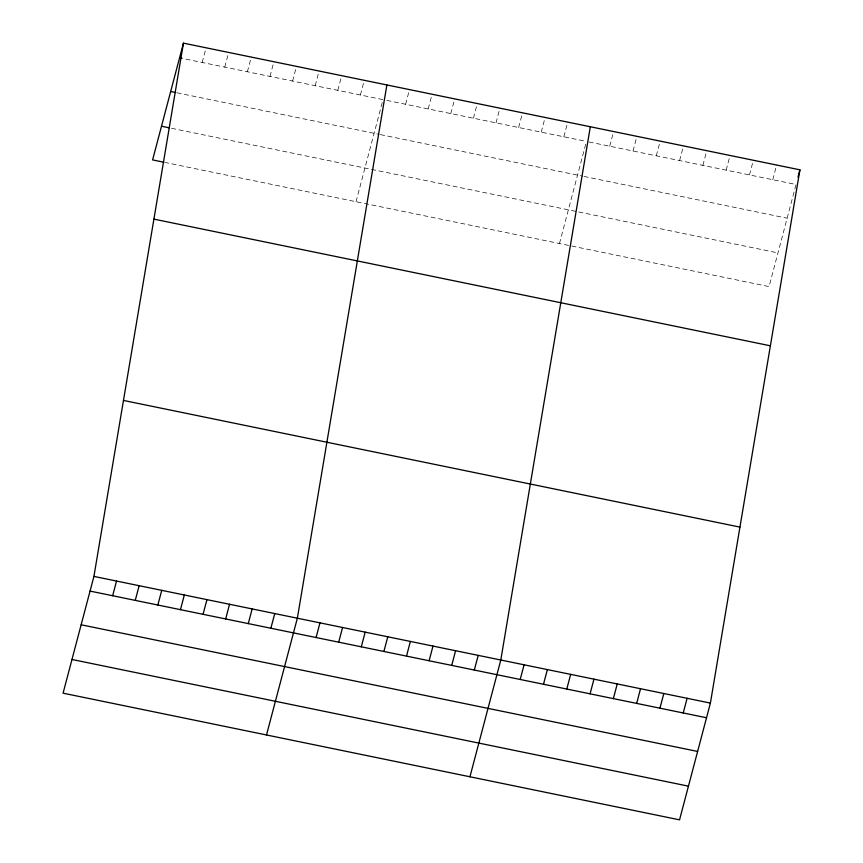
<?xml version="1.0" encoding="UTF-8"?>
<svg xmlns="http://www.w3.org/2000/svg" width="863" height="863" viewBox="0 0 863 863"><rect width="100%" height="100%" fill="white"/><g stroke="black" fill="none" stroke-linecap="round" stroke-linejoin="round"><path stroke-width="0.65" stroke-dasharray="4.32 3.24" d="M202.179 62.47L206.052 47.799M224.779 67.12L228.663 52.438M247.39 71.758L251.262 57.087M269.99 76.408L273.862 61.726M292.589 81.046L296.473 66.375M315.2 85.696L319.073 71.014M337.8 90.345L341.683 75.664M360.41 94.984L364.283 80.313M356.041 201.715L383.01 99.633L183.344 58.598M405.61 104.272L409.494 89.601M428.221 108.921L432.093 94.24M450.82 113.56L454.704 98.889M473.431 118.209L477.304 103.528M496.031 122.859L499.904 108.177M518.631 127.497L522.514 112.816M541.241 132.147L545.114 117.465M563.841 136.786L567.725 122.115M559.472 243.517L585.783 143.927M609.731 146.214L613.615 131.543M633.021 151.003L636.905 136.322M656.312 155.793L660.195 141.111M679.602 160.572L683.485 145.901M702.892 165.362L706.775 150.68M726.182 170.14L730.055 155.469M749.472 174.93L753.345 160.248M772.763 179.72L776.635 165.038M386.775 100.399L585.19 141.176M589.03 141.964L796.053 184.499L769.073 286.592L165.157 162.492M176.947 92.805L379.127 134.348M380.389 134.606L582.719 176.181M584.014 176.451L787.142 218.188M171.543 128.296L577.433 211.694M578.728 211.964L777.973 252.902"/><path stroke-width="1.29" d="M93.927 576.408L183.452 43.15L799.925 169.828L710.4 703.086L679.548 819.85L63.075 693.172L93.927 576.408L710.4 703.086M386.883 84.952L297.357 618.21L266.505 734.974M590.324 126.753L500.799 660.012L469.947 776.776M183.452 43.15L152.6 159.914L163.905 162.244M112.654 595.729L116.527 581.058M135.254 600.378L139.137 585.697M157.853 605.017L161.737 590.346M180.464 609.666L184.337 594.985M203.064 614.316L206.947 599.634M225.674 618.954L229.547 604.273M248.274 623.604L252.158 608.922M270.874 628.242L274.758 613.571M316.085 637.53L319.968 622.859M338.695 642.18L342.568 627.498M361.295 646.819L365.178 632.148M383.895 651.468L387.778 636.786M406.505 656.117L410.378 641.436M429.105 660.756L432.989 646.085M451.716 665.405L455.588 650.724M474.316 670.044L478.199 655.373M520.206 679.472L524.089 664.801M543.496 684.262L547.379 669.58M566.786 689.052L570.67 674.37M590.076 693.83L593.96 679.159M613.366 698.62L617.239 683.938M636.657 703.41L640.529 688.728M797.984 177.163L799.925 169.828M659.947 708.189L663.82 693.518M683.237 712.978L687.11 698.296M179.569 57.832L182.082 58.339M170.669 91.521L175.696 92.546M161.5 126.225L169.04 127.778M153.905 219.126L770.379 345.804M123.463 400.432L739.947 527.11M90.043 591.09L706.527 717.757M81.144 624.78L697.617 751.446M71.974 659.483L688.447 786.161"/></g></svg>
